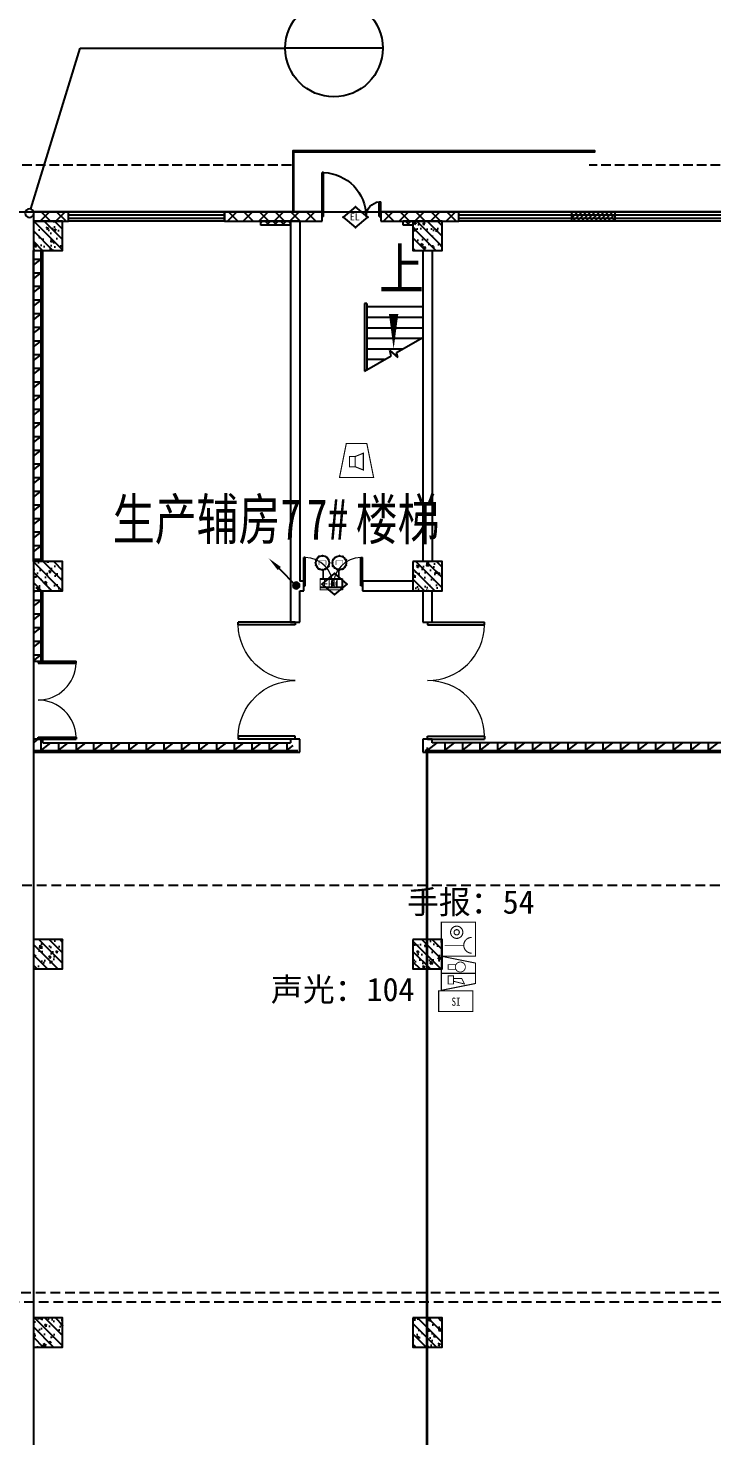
# Model space of a CAD drawing. Header units: millimetres. Extents: x -633009578 to 5705885, y -633235091 to 2571734.
# Drawn here: x 3601586 to 3619104, y 2164685 to 2200786 of the extents above; entities that cross this region are included whole.
import ezdxf
from ezdxf.enums import TextEntityAlignment as Align

# ---------------------------------------------------------------- set-up
doc = ezdxf.new("R2010")
doc.units = ezdxf.units.MM
doc.header["$LTSCALE"] = 1000
doc.header["$MEASUREMENT"] = 0
doc.linetypes.add('DASH', pattern=[0.35, 0.25, -0.1])
doc.linetypes.add('HIDDEN', pattern=[0.375, 0.25, -0.125])
doc.layers.get('0').update_dxf_attribs({"color": 9})
for name, color, linetype in [('000000000000电气', 7, 'Continuous'), ('3T_WOOD', 21, 'Continuous'), ('A-ABOV(投影线)', 154, 'HIDDEN'), ('A-COLUM(柱)', 255, 'Continuous'), ('A-DI-I(索引)', 21, 'Continuous'), ('A-DOOR(门）', 4, 'Continuous'), ('A-F-AREA(计算)', 5, 'Continuous'), ('A-FLOR(看线)', 8, 'Continuous'), ('A-HATH(填充)', 8, 'Continuous'), ('A-LM-RAIL(栏杆)', 167, 'Continuous'), ('A-ST-O(室外)', 54, 'Continuous'), ('A-STAR(楼梯)', 51, 'Continuous'), ('A-TEXT(房间)', 243, 'Continuous'), ('A-WALL(墙)', 255, 'Continuous'), ('A-WINDOW（窗）', 4, 'Continuous'), ('DIM_SYMB', 3, 'Continuous'), ('PUB_TEXT', 7, 'Continuous'), ('TEL_TEXT', 7, 'Continuous'), ('WALL', 9, 'Continuous'), ('电-弱电平面-箭头', 3, 'Continuous'), ('设备-安防', 3, 'Continuous'), ('设备-消防', 3, 'Continuous')]:
    doc.layers.add(name, color=color, linetype=linetype)
doc.styles.add('_TCH', font='simhei.ttf', dxfattribs={"width": 0.75, "bigfont": 'hztxt.shx'})
doc.styles.add('_TCH_DIM', font='simhei.ttf', dxfattribs={"width": 0.8, "bigfont": 'hztxt.shx'})
doc.styles.add('_TEL_DIM', font='simhei.ttf', dxfattribs={"height": 3.5, "bigfont": 'HZTXT'})
doc.styles.add('IDQSTYLE', font='simhei.ttf', dxfattribs={"width": 0.707, "bigfont": 'hztxt.shx'})
doc.styles.get("Standard").update_dxf_attribs({"font": 'simhei.ttf', "bigfont": 'hztxt.shx'})
doc.styles.add('宋', font='simhei.ttf', dxfattribs={"width": 0.8})
doc.styles.add('宋体', font='simhei.ttf')
pattern_1 = [(0, (1102221.475196055, 677964.29318137), (0, 350), []), (37.875, (1102621.475196055, 677964.29318137), (-169.61527734408, 218.0766567528281), []), (90, (1102621.475196055, 677964.29318137), (-450, 2.755455298081545e-14), [])]
pattern_2 = [(45, (1102321.475196055, 677964.29318137), (-100.0001016555733, 100.0001016555733), []), (135, (1102321.475196055, 677964.29318137), (-100.0001016555733, -100.0001016555733), [])]
pattern_3 = [(45, (1102421.475196055, 677964.29318137), (-200.0002033111466, 200.0002033111467), []), (135, (1102421.475196055, 677964.29318137), (-200.0002033111467, -200.0002033111466), [])]

# ---------------------------------------------------------------- blocks, each defined once
blk = doc.blocks.new('HC001213')
at = {"color": 0, "linetype": 'Continuous', "const_width": 0.2}
blk.add_lwpolyline([(-1.875, 3.125), (1.875, 3.125), (3.125, -3.125), (-3.125, -3.125)], close=True, dxfattribs=at)
for points in [[(-1.293653517016746, 0.7382802506738564), (-0.243653517016746, 0.7382802506738564), (-0.243653517016746, -1.136719749326144), (-1.293653517016746, -1.136719749326144), (-1.293653517016746, 0.7382802506738564)], [(-0.243653517016746, 0.7382802506738564), (1.231346482983254, 1.338280250673856), (1.231346482983254, -1.736719749326144), (-0.243653517016746, -1.136719749326144)]]:
    blk.add_lwpolyline(points, dxfattribs=at)
at = {"color": 0, "style": 'IDQSTYLE', "width": 0.7}
blk.add_attdef('PSFHATT', (5.125, -3.125), '', height=2.5, dxfattribs=at)
blk = doc.blocks.new('HC001212')
at = {"color": 0, "linetype": 'Continuous', "const_width": 0.2}
blk.add_lwpolyline([(-1.875, 3.125), (1.875, 3.125), (3.125, -3.125), (-3.125, -3.125)], close=True, dxfattribs=at)
at = {"color": 0, "linetype": 'Continuous'}
for points, const_width in [([(0, 3.125), (0, -3.125)], 0.2), ([(-1.459485991813081, -0.8805239327332393), (-1.95948599181308, 1.119476067266761), (-0.9594859918130805, 0.619476067266761), (-0.9594859918130805, -0.8805239327332393)], 0.16), ([(-1.959485991813081, -1.880523932733239), (-1.95948599181308, -0.8805239327332393), (-0.4594859918130805, -0.8805239327332393), (-0.4594859918130805, -1.880523932733239), (-1.959485991813081, -1.880523932733239)], 0.16), ([(0.7290485194275803, -0.380523932733239), (0.7290485194281489, -1.880523932733239), (1.569048519428149, -1.880523932733239), (1.569048519430491, -0.380523932733239)], 0.16)]:
    blk.add_lwpolyline(points, dxfattribs=dict(at, const_width=const_width))
at = {"color": 0, "linetype": 'Continuous', "const_width": 0.16}
blk.add_lwpolyline([(1.799048519428144, -0.2905239327332435, 0.1989123673796631), (2.068287334970649, 0.3594760672667566, 0.1989123673796631), (1.799048519428145, 1.009476067266757, 0.1989123673796404), (1.149048519428189, 1.278714882809276, 0.1989123673796654), (0.4990485194281443, 1.009476067266757, 0.198912367379653), (0.2298097038856248, 0.3594760672667572, 0.1989123673796529), (0.4990485194281444, -0.2905239327332433, 0.1989123673796571), (1.14904851942816, -0.5597627482757622, 0.1989123673796488)], format="xyb", close=True, dxfattribs=at)
at = {"color": 0, "style": 'IDQSTYLE', "width": 0.7}
blk.add_attdef('PSFHATT', (5.125, -3.125), '', height=2.5, dxfattribs=at)
blk = doc.blocks.new('HC001208')
at = {"color": 0, "linetype": 'Continuous', "const_width": 0.2}
blk.add_lwpolyline([(-3.125, 3.125), (3.125, 3.125), (3.125, -3.125), (-3.125, -3.125)], close=True, dxfattribs=at)
blk.add_lwpolyline([(-2.560875308812533, 2.421549273106315, 0.198912367379651), (-2.13910907372117, 1.40331550819771, 0.1989123673796632), (-1.120875308812534, 0.9815492731063138, 0.1989123673796561), (-0.1026415439039181, 1.403315508197666, 0.1989123673796525), (0.3191246911874668, 2.421549273106313)], format="xyb", dxfattribs=at)
at = {"color": 0, "linetype": 'Continuous', "const_width": 0.128}
blk.add_lwpolyline([(-1.120875308812544, 0.9815492731063138), (-1.120875308812535, -2.518826738720627)], dxfattribs=at)
at = {"color": 0, "linetype": 'Continuous', "const_width": 0.2}
for points in [[(2.383210274305692, -0.3093507400644881, 0.9999999999999997), (0.1432102743056918, -0.3093507400644877, 0.9999999999999999)], [(0.7832102743056915, -0.3093507400644884, 0.9999999999999994), (1.743210274305692, -0.3093507400644881, 0.9999999999999994)]]:
    blk.add_lwpolyline(points, format="xyb", close=True, dxfattribs=at)
at = {"color": 0, "style": 'IDQSTYLE', "width": 0.7}
blk.add_attdef('PSFHATT', (5.125, -3.125), '', height=2.5, dxfattribs=at)
blk = doc.blocks.new('A$C18BE6784')
at = {"color": 3}
for p, q in [((9.966180517105386, 207.7662279362848), (523.9618938427884, 207.7662279362848)), ((9.966180517105386, 10.07556907826802), (523.9618938427884, 10.07556907826802)), ((523.9618938427884, 10.07556907826802), (523.9618938427884, 267.0734257409931))]:
    blk.add_line(p, q, dxfattribs=at)
at = {"color": 3, "const_width": 19.76906588580314}
blk.add_lwpolyline([(9.966180517105386, 267.0734257409931), (9.966180517105386, 10.07556907826802), (523.9618938427884, 10.07556907826802), (523.9618938427884, 267.0734257409931), (9.966180517105386, 267.0734257409931), (9.966180517105386, 10.07556907826802)], dxfattribs=at)
at = {"layer": 'TEL_TEXT', "style": '宋'}
blk.add_text('FHM', height=174.3631611127561, dxfattribs=at).set_placement((76.73028432228602, 37.78400701103965))
blk = doc.blocks.new('$equip_U$00000071(蒋轩)')
at = {"const_width": 0.040000000000008}
blk.add_lwpolyline([(-0.5, 0, -1), (0.5, 0, -1), (-0.5, 0, -1.4631756610552)], format="xyb", dxfattribs=at)
at = {"linetype": 'Continuous', "const_width": 0.041666666666675}
for points in [[(-0.25, -0.1666666666715173), (-0.25, 0.1666666666715173)], [(0.25, -0.1666666666715173), (0.25, 0.1666666666715173)], [(-0.25, -0.1666666666715173), (0.25, -0.1666666666715173)]]:
    blk.add_lwpolyline(points, dxfattribs=at)
blk.add_circle((0, 0), 0.5000000000001146)
blk.add_point((0, -0.5))
at = {"color": 7, "style": '_TEL_DIM', "flags": 1}
for tag in ['REMARK', 'A']:
    blk.add_attdef(tag, text='', height=1.666666666667e-05, dxfattribs=at).set_placement((0, 0), align=Align.MIDDLE_CENTER)
blk = doc.blocks.new('$equip_U$00000073(LR-JS03)')
at = {"xscale": 1.008, "yscale": 1.008, "zscale": 1.008}
blk.add_blockref('$equip_U$00000071(蒋轩)', (0, 0), dxfattribs=at)
at = {"color": 7, "style": '_TEL_DIM', "flags": 1}
for tag in ['REMARK', 'A']:
    blk.add_attdef(tag, text='', height=2e-05, dxfattribs=at).set_placement((0, 0), align=Align.MIDDLE_CENTER)
blk = doc.blocks.new('$equip_U$00000082(LR-JS03)')
blk.add_blockref('$equip_U$00000073(LR-JS03)', (0, 0))
at = {"color": 7, "style": '_TEL_DIM', "flags": 1}
for tag in ['REMARK', 'A']:
    blk.add_attdef(tag, text='', height=2e-05, dxfattribs=at).set_placement((0, 0), align=Align.MIDDLE_CENTER)
blk = doc.blocks.new('$equip_U$00000090(LR-JS03)')
for p in [(-0.5040000000153668, 0), (0, 0.5040000000008149), (0.5039999999571592, 0), (0, -0.5040000000008149)]:
    blk.add_point(p)
blk.add_blockref('$equip_U$00000082(LR-JS03)', (0, 0))
at = {"color": 7, "style": '_TEL_DIM', "flags": 1}
for tag in ['REMARK', 'A']:
    blk.add_attdef(tag, text='', height=2e-05, dxfattribs=at).set_placement((0, 0), align=Align.MIDDLE_CENTER)
blk = doc.blocks.new('$equip_U$00000099(LR-JS03)')
at = {"linetype": 'Continuous', "ltscale": 0.7, "xscale": 0.6, "yscale": 0.6, "zscale": 0.6}
blk.add_blockref('$equip_U$00000090(LR-JS03)', (0, 0), dxfattribs=at)
at = {"color": 7, "linetype": 'Continuous', "style": '_TEL_DIM', "flags": 1}
for tag in ['REMARK', 'A']:
    blk.add_attdef(tag, text='', height=2e-05, dxfattribs=at).set_placement((0, 0), align=Align.MIDDLE_CENTER)
blk = doc.blocks.new('$equip_U$00000101(LR-JS03)')
at = {"linetype": 'Continuous', "ltscale": 0.7}
for p in [(-0.3023999999277294, 0), (-0.2900179410353303, 0.1034561744891107), (-0.2358388293068856, 0.1892770628328435), (-0.1658388294745237, 0.2592770627816208), (-0.1194070677738637, 0.277826766425278), (0, 0.302399999985937), (0.1048157138284296, 0.2836537081166171), (0.2132320802193135, 0.2144244387745857), (0.2832320802845061, 0.1444244387676008), (0.30240000016056, 0), (-0.2917371464427561, -0.1356171146035194), (-0.2217371466103941, -0.2056171146105044), (-0.1517371465452015, -0.2756171146174893), (0, -0.3024000000441447), (0.1854639847297221, -0.2388490536250174), (0.2639371012337506, -0.1475905369734392)]:
    blk.add_point(p, dxfattribs=at)
blk.add_blockref('$equip_U$00000099(LR-JS03)', (0, 0), dxfattribs=at)
at = {"color": 7, "linetype": 'Continuous', "style": '_TEL_DIM', "flags": 1}
for tag in ['REMARK', 'A']:
    blk.add_attdef(tag, text='', height=2e-05, dxfattribs=at).set_placement((0, 0), align=Align.MIDDLE_CENTER)
blk = doc.blocks.new('$equip_U$00000102(LR-JS03)')
for p in [(-0.3931199999933597, 0), (0, 0.3931199999997261), (0.3931200000224635, 0), (0, -0.3931200000006356)]:
    blk.add_point(p)
at = {"xscale": 1.3, "yscale": 1.3, "zscale": 1.3}
blk.add_blockref('$equip_U$00000101(LR-JS03)', (0, 0), dxfattribs=at)
at = {"color": 7, "style": '_TEL_DIM', "flags": 1}
for tag in ['REMARK', 'A']:
    blk.add_attdef(tag, text='', height=2e-05, dxfattribs=at).set_placement((0, 0), align=Align.MIDDLE_CENTER)
blk = doc.blocks.new('FHHHM')
at = {"layer": '设备-消防', "const_width": 35.58431859444}
for points in [[(-400.2762537132949, -420.9812156084226), (-400.2762537132949, -229.5319353532395)], [(-75.17435393342748, -420.9812156084226), (-75.17435393342748, -229.5319353532395)]]:
    blk.add_lwpolyline(points, dxfattribs=at)
at = {"layer": '设备-消防'}
for name, p, xscale, yscale, zscale in [('A$C18BE6784', (-471.5657044585096, -240.3660831669113), 0.9, 0.9, 0.9), ('$equip_U$00000102(LR-JS03)', (-414.3943202504888, -564.8034442435601), 367.6065970498603, 367.6065970498603, 367.6065970498603)]:
    blk.add_blockref(name, p, dxfattribs=dict(at, xscale=xscale, yscale=yscale, zscale=zscale))
at = {"layer": '设备-消防', "xscale": -367.6065970498603, "yscale": 367.606597049965, "zscale": 367.6065970500075, "rotation": 359.9999999999998}
blk.add_blockref('$equip_U$00000102(LR-JS03)', (-61.05628739541862, -564.8034442435601), dxfattribs=at)
blk = doc.blocks.new('*X130')
at = {"color": 0, "linetype": 'Continuous'}
for p, q in [((192.587376364835, 446.7215535232801), (193.8713933576327, 448.0055705160779)), ((192.6509968705344, 446.3609099602676), (194.2320369206452, 447.9419500103785)), ((192.6864539319484, 447.2448951591055), (193.3480517218074, 447.9064929489645)), ((192.7889704286661, 446.0746194496875), (194.5183274312254, 447.8039764522467)), ((192.9823694457329, 445.8437543980423), (194.7491924828706, 447.61057743518)), ((193.2275231399996, 445.664644023597), (194.9283028573159, 447.3654237409133)), ((193.5311577474, 445.5440145622856), (195.0489323186273, 447.0617891335129)), ((193.9202347052458, 445.5088274514194), (195.0841194294935, 446.6727121756671)), ((194.6075199946775, 445.7718486721392), (194.8210982087737, 445.9854268862354))]:
    blk.add_line(p, q, dxfattribs=at)
blk = doc.blocks.new('HC001441')
at = {"color": 0, "linetype": 'Continuous'}
blk.add_line((0, -0.05776119327242668), (3.105492900474815, 3.117216328523909), dxfattribs=at)
blk.add_lwpolyline([(3.105492900474815, 3.117216328523909, 0.8, 0, 0), (5.057392361378561, 5.003787405167827, 0, 0, 0)], format="xyseb", dxfattribs=at)
blk.add_circle((0, 0), 0.625, dxfattribs=at)
at = {"color": 0, "linetype": 'Continuous', "xscale": 0.5, "yscale": 0.5, "zscale": 0.5}
blk.add_blockref('*X130', (-96.91845018383279, -223.3780232566237), dxfattribs=at)
at = {"color": 0, "style": 'IDQSTYLE', "width": 0.7}
blk.add_attdef('PSFHATT', (7.057392361378561, -0.62500001), '', height=2.5, dxfattribs=at)
blk = doc.blocks.new('$equip$00002474')
for p, q in [((-0.519992380955955, 1.000000338535756e-05), (7.619048119522631e-06, 0.4400100000020757)), ((7.619048119522631e-06, -0.4399899999989429), (-0.519992380955955, 1.000000338535756e-05)), ((7.619048119522631e-06, 0.4400100000020757), (0.5200076190521941, 1.000000338535756e-05)), ((0.5200076190521941, 1.000000338535756e-05), (7.619048119522631e-06, -0.4399899999989429))]:
    blk.add_line(p, q)
at = {"const_width": 0.04}
blk.add_lwpolyline([(7.619048119522631e-06, 0.4400100000020757), (-0.519992380955955, 1.000000338535756e-05), (7.619048119522631e-06, -0.4399899999989429), (0.5200076190521941, 1.000000338535756e-05), (7.619048119522631e-06, 0.4400100000020757), (-0.519992380955955, 1.000000338535756e-05)], dxfattribs=at)
for p in [(-0.519992380955955, 1.000000338535756e-05), (7.619048119522631e-06, 0.4400100000020757), (0.5200076190521941, 1.000000338535756e-05), (7.619048119522631e-06, -0.4399899999989429)]:
    blk.add_point(p)
at = {"color": 7, "style": '_TEL_DIM'}
blk.add_attdef('$TEXT$', text='', height=0.3, dxfattribs=at).set_placement((0.02805548798642121, 0.01213281898526475), align=Align.MIDDLE_CENTER)
at = {"color": 7, "style": '_TEL_DIM', "flags": 1}
blk.add_attdef('A', text='', height=2e-05, dxfattribs=at).set_placement((0, 0), align=Align.MIDDLE_CENTER)
blk = doc.blocks.new('HC001180')
at = {"color": 0, "linetype": 'Continuous', "const_width": 0.2}
blk.add_lwpolyline([(-3.125, 1.875000000000028), (3.125, 1.875000000000028), (3.125, -1.874999999999972), (-3.125, -1.874999999999972)], close=True, dxfattribs=at)
at = {"color": 0, "style": 'IDQSTYLE', "width": 0.7}
for tag, p in [('SI', (-0.7698887372055268, -0.8480397754184743)), ('PSFHATT', (5.125, -1.874999999999972))]:
    blk.add_attdef(tag, p, '', height=1.5, dxfattribs=at)
blk = doc.blocks.new('$DorLib2D$00000002')
for p, q in [((-0.5, -5.684341886080802e-17), (-0.5000000000000007, 0.4875)), ((-0.4750000000000007, 0.4875), (-0.5000000000000007, 0.4875)), ((-0.475, -2.842170943040401e-17), (-0.4750000000000007, 0.4875)), ((0.475, -2.842170943040401e-17), (0.4750000000000007, 0.4875)), ((0.4750000000000007, 0.4875), (0.5000000000000007, 0.4875)), ((0.5, -5.684341886080802e-17), (0.5000000000000007, 0.4875)), ((-0.5, -5.684341886080802e-17), (-0.475, -2.842170943040401e-17)), ((0.5, -5.684341886080802e-17), (0.475, -2.842170943040401e-17))]:
    blk.add_line(p, q)
at = {"lineweight": 13}
for centre, start, end in [((-0.4875, -4.263256414560601e-17), 0, 88.53071641864632), ((0.4875, -4.263256414560601e-17), 91.4692835813537, 180)]:
    blk.add_arc(centre, 0.4875, start, end, dxfattribs=at)
blk = doc.blocks.new('$TCHSYS$WIN2D')
for p, q in [((-0.5, 0.5), (0.5, 0.5)), ((-0.5, 0.5), (-0.4999999999999999, -0.5)), ((0.5, 0.5), (0.4999999999999998, -0.5)), ((0.5, 0.1666666666666666), (-0.5, 0.1666666666666666)), ((0.5, -0.1666666666666667), (-0.5, -0.1666666666666667)), ((-0.4999999999999999, -0.5), (0.5, -0.5))]:
    blk.add_line(p, q)
blk = doc.blocks.new('$DorLib2D$00000225')
at = {"color": 0}
for p, q in [((0.4750000000000032, -0.001447885298549778), (0.4750000000000032, 0.7521225008925327)), ((0.4750000000000032, 0.7521225008925327), (0.5000000000000036, 0.7521225008925363)), ((0.5000000000000036, -0.001447885298549778), (0.5000000000000036, 0.7521225008925363)), ((-0.4999999999999982, -3.552713678800501e-15), (-0.5, 0.252035990386009)), ((-0.4750000000000014, 0.252035990386009), (-0.5, 0.252035990386009)), ((-0.4749999999999996, -3.552713678800501e-15), (-0.4750000000000014, 0.252035990386009)), ((-0.4749999999999996, -3.552713678800501e-15), (-0.4999999999999947, -3.552713678800501e-15)), ((0.4750000000000032, -0.001447885298549778), (0.4999999999999929, -0.001447885298549778))]:
    blk.add_line(p, q, dxfattribs=at)
for centre, radius, start, end in [((0.5046168020419071, -0.001920809357812914), 0.7546247204382253, 92.24926861260724, 179.7237749158362), ((-0.5007908120542499, 0.002572563917482285), 0.2507930763238999, 359.7898704778746, 84.09743784757413)]:
    blk.add_arc(centre, radius, start, end, dxfattribs=at)
blk = doc.blocks.new('_FZH')
h = blk.add_hatch()
h.set_pattern_fill('钢筋混凝土', color=256, scale=0.1, style=0)
h.set_pattern_definition([(45, (0, 0), (-0.1767766952966369, 0.1767766952966369), []), (50, (0, 0), (0.7172601826007535, -0.06275213498259512), [0.07500000000000001, -0.8250000000000001]), (355, (0, 0), (-0.138751333613, 0.7521921337000119), [0.06, -0.66]), (100.4514, (0.05977168000000001, -0.00522934), (0.5785093817140216, 0.6894395420609536), [0.06374019, -0.701142112]), (46.1842, (0, 0.2), (1.067241048625645, -0.1655190143290181), [0.1125, -1.2375]), (96.6356, (0.088936745, 0.186206693), (0.9346627055487033, 0.9741178709004418), [0.095610288, -1.051713]), (351.1842, (0, 0.2), (0.9346619451336272, 0.9741186009253247), [0.09000000000000001, -0.9900000000000001]), (21, (0.1, 0.15), (0.5969070521184617, -0.4026188906653388), [0.07500000000000001, -0.8250000000000001]), (326, (0.1, 0.15), (0.2433153319215824, 0.7251500450468529), [0.06, -0.66]), (71.4514, (0.149742233, 0.116448394), (0.84022262858149, 0.3225304967099524), [0.06374019, -0.701142112]), (37.50000000000001, (0, 0), (0.01215985531729062, 0.3328938538313115), [0, -0.652, 0, -0.67, 0, -0.6625000000000001]), (7.499999999999999, (0, 0), (0.2630695374421486, 0.3944117118823603), [0, -0.382, 0, -0.637, 0, -0.2525]), (-32.5, (-0.223, 0), (0.533822436172409, -0.02255487173437976), [0, -0.25, 0, -0.78, 0, -1.035]), (-42.5, (-0.323, 0), (0.5831861693423862, 0.1001049823323177), [0, -0.325, 0, -0.518, 0, -0.735])])
h.paths.add_polyline_path([(-0.5, -0.5), (0.5, -0.5), (0.5, 0.5), (-0.5, 0.5)])
blk.add_lwpolyline([(-0.5, -0.5), (0.5, -0.5), (0.5, 0.5), (-0.5, 0.5)], close=True)

msp = doc.modelspace()

# ---------------------------------------------------------------- hatches: boundary and pattern name
at = {"layer": '3T_WOOD'}
h = msp.add_hatch(dxfattribs=at)
h.set_pattern_fill('ANSI31', color=256, scale=50)
h.set_pattern_definition([(45, (2412779.395743424, 677977.51603476), (-56.1266007566822, 56.12660075668221), [])])
h.paths.add_polyline_path([(3615519.941630373, 2196074.629172624), (3616619.941630373, 2196074.629172624), (3616619.941630373, 2195834.629172624), (3615519.941630373, 2195834.629172624)])
at = {"layer": 'A-HATH(填充)'}
h = msp.add_hatch(dxfattribs=at)
h.set_pattern_fill('多孔材料', color=256, scale=100, style=0)
h.set_pattern_definition(pattern_3)
h.paths.add_polyline_path([(3601719.994031765, 2195834.629172626), (3602619.994031504, 2195834.62917263), (3602619.994031504, 2196074.629172631), (3601719.994031765, 2196074.629172626)])
h = msp.add_hatch(dxfattribs=at)
h.set_pattern_fill('多孔材料', color=256, scale=100, style=0)
h.set_pattern_definition(pattern_3)
h.paths.add_polyline_path([(3606619.994031504, 2195834.62917263), (3609119.994032013, 2195834.62917263), (3609119.994032013, 2196074.629172631), (3606619.994031504, 2196074.629172631)])
h = msp.add_hatch(dxfattribs=at)
h.set_pattern_fill('多孔材料', color=256, scale=100, style=0)
h.set_pattern_definition(pattern_3)
h.paths.add_polyline_path([(3610619.994032013, 2195834.62917263), (3612619.994031505, 2195834.62917263), (3612619.994031504, 2196074.629172631), (3610619.994032013, 2196074.629172631)])
h = msp.add_hatch(dxfattribs=at)
h.set_pattern_fill('多孔材料', color=256, scale=50, style=0)
h.set_pattern_definition(pattern_2)
h.paths.add_polyline_path([(3608309.994031763, 2195834.629173377), (3607549.994031682, 2195834.629173377), (3607549.994031682, 2195734.629173377), (3608309.994031763, 2195734.629173377)])
h = msp.add_hatch(dxfattribs=at)
h.set_pattern_fill('多孔材料', color=256, scale=50, style=0)
h.set_pattern_definition(pattern_2)
h.paths.add_polyline_path([(3611444.994031782, 2195834.629172626), (3611194.994031755, 2195834.629172626), (3611194.994031755, 2195734.629172626), (3611444.994031782, 2195734.629172626)])
h = msp.add_hatch(dxfattribs=at)
h.set_pattern_fill('空心砖', color=256, scale=100, style=0)
h.set_pattern_definition(pattern_1)
h.paths.add_polyline_path([(3601719.994031782, 2187109.629172626), (3601959.994031695, 2187109.629172626), (3601959.994031695, 2195084.629172346), (3601719.994031695, 2195084.629172346)])
h = msp.add_hatch(dxfattribs=at)
h.set_pattern_fill('空心砖', color=256, scale=100, style=0)
h.set_pattern_definition(pattern_1)
h.paths.add_polyline_path([(3601959.994031691, 2186359.629172626), (3601719.994031696, 2186359.629172626), (3601719.994031699, 2184554.629172276), (3601959.994031672, 2184554.629172276)])
h = msp.add_hatch(dxfattribs=at)
h.set_pattern_fill('空心砖', color=256, scale=100, style=0)
h.set_pattern_definition(pattern_1)
h.paths.add_polyline_path([(3601959.994031616, 2182454.629172594), (3601959.994031635, 2182554.629172276), (3601719.994031713, 2182554.629172276), (3601719.994031726, 2182214.6291726)])
h = msp.add_hatch(dxfattribs=at)
h.set_pattern_fill('空心砖', color=256, scale=100, style=0)
h.set_pattern_definition(pattern_1)
h.paths.add_polyline_path([(3601959.994031616, 2182454.629172594), (3601719.994031726, 2182214.6291726), (3608549.994031834, 2182214.6291726), (3608309.994031837, 2182454.629172594)])
h = msp.add_hatch(dxfattribs=at)
h.set_pattern_fill('空心砖', color=256, scale=100, style=0)
h.set_pattern_definition(pattern_1)
h.paths.add_polyline_path([(3611699.994031816, 2182214.62917263), (3625369.994031504, 2182214.629172634), (3625369.994031504, 2182454.62917263), (3611939.994031704, 2182454.62917263)])

# ---------------------------------------------------------------- linework, layer by layer
at = {"layer": '000000000000电气', "color": 2, "lineweight": 35}
for p, q in [((3611800.031568192, 2182298.825789176), (3611800.031568192, 2170750.090847585)), ((3611800.031568192, 2170750.090847585), (3611800.031568192, 2131453.555115059))]:
    msp.add_line(p, q, dxfattribs=at)
at = {"layer": '3T_WOOD'}
msp.add_lwpolyline([(3615519.941630373, 2196074.629172624), (3616619.941630373, 2196074.629172624), (3616619.941630373, 2195834.629172624), (3615519.941630373, 2195834.629172624)], close=True, dxfattribs=at)
at = {"layer": 'A-ABOV(投影线)'}
for points in [[(3596556.667770477, 2178803.556878567), (3632030.348125871, 2178803.556878567), (3632030.348125871, 2168352.961062868), (3596556.667770477, 2168352.961062868)], [(3596606.181869012, 2168124.557215751), (3632079.862224406, 2168124.557215751), (3632079.862224406, 2157673.961400053), (3596606.181869012, 2157673.961400053)]]:
    msp.add_lwpolyline(points, close=True, dxfattribs=at)
at = {"layer": 'A-DI-I(索引)'}
for p, q in [((3601652.713914114, 2196148.070244405), (3602919.27613839, 2200274.131571024)), ((3602919.27613839, 2200274.131571024), (3608172.312317013, 2200274.131571024)), ((3610672.312317013, 2200274.131571024), (3608172.312317013, 2200274.131571024))]:
    msp.add_line(p, q, dxfattribs=at)
msp.add_lwpolyline([(3601731.494031782, 2196041.47915988, 1), (3601508.494031782, 2196041.47915988, 1)], format="xyb", close=True, dxfattribs=at)
for centre, radius in [((3609422.312317013, 2200274.131571024), 1250), ((3601652.713914114, 2196148.070244405), 0)]:
    msp.add_circle(centre, radius, dxfattribs=at)
at = {"layer": 'A-DOOR(门）'}
msp.add_line((3609119.994031782, 2196074.629172626), (3610619.994031782, 2196074.629172626), dxfattribs=at)
at = {"layer": 'A-F-AREA(计算)'}
msp.add_lwpolyline([(3534479.994031782, 2196074.629172625), (3668759.994031782, 2196074.629172625), (3668759.994031782, 2059994.629172625), (3534479.994031782, 2059994.629172625)], close=True, dxfattribs=at)
at = {"layer": 'A-FLOR(看线)'}
msp.add_lwpolyline([(3601719.994031766, 2195084.629172626), (3601719.994031766, 2128134.629172626)], dxfattribs=at)
at = {"layer": 'A-LM-RAIL(栏杆)'}
msp.add_lwpolyline([(3608394.994167125, 2196074.629161081), (3608394.993694454, 2197609.629139677), (3616105.053748022, 2197609.629139631), (3616105.053748022, 2197639.629139631), (3608364.993684572, 2197639.629139678), (3608364.994167125, 2196074.6291512)], dxfattribs=at)
at = {"layer": 'A-ST-O(室外)', "linetype": 'DASH'}
for points in [[(3608329.993796564, 2197274.629146055), (3534719.994031765, 2197274.629172629)], [(3643819.993537734, 2197274.629133269), (3615965.112969985, 2197274.629143296)]]:
    msp.add_lwpolyline(points, dxfattribs=at)
at = {"layer": 'A-STAR(楼梯)'}
for p, q in [((3610199.994031836, 2193727.862870898), (3610199.994031809, 2191986.61646899)), ((3610259.994031836, 2193727.862870898), (3610199.994031836, 2193727.862870898)), ((3610199.994031836, 2193634.629170897), (3610199.994031776, 2191986.616468664)), ((3610259.994031836, 2193727.862870898), (3610259.994031854, 2192021.257485167)), ((3611699.994031836, 2193634.629170897), (3610259.994031829, 2193634.629170953)), ((3611699.994031836, 2193634.629170897), (3611699.994031896, 2192852.641873292)), ((3611699.994031836, 2193364.629170897), (3610259.994031832, 2193364.629170953)), ((3611699.994031836, 2193094.629170897), (3610259.994031834, 2193094.629170953)), ((3611651.474608366, 2192824.629171057), (3610259.994031837, 2192824.629170953)), ((3611027.795558945, 2192464.547903524), (3611699.994031836, 2192852.64187279)), ((3611183.820889773, 2192554.629170744), (3610259.99403184, 2192554.629170953)), ((3610889.475187212, 2192384.688599669), (3610854.534616376, 2192515.088586358)), ((3610854.534616376, 2192515.088586358), (3611060.579557815, 2192342.19635199)), ((3611060.579557815, 2192342.19635199), (3611027.795558945, 2192464.547903524)), ((3610199.994031836, 2191986.616469005), (3610889.475187212, 2192384.688599669)), ((3610716.167173491, 2192284.629170987), (3610259.994031842, 2192284.629170953))]:
    msp.add_line(p, q, dxfattribs=at)
at = {"layer": 'A-WALL(墙)'}
for p, q in [((3608309.994031763, 2195834.629173377), (3607549.994031682, 2195834.629173377)), ((3607549.994031682, 2195734.629173377), (3607549.994031682, 2195834.629173377)), ((3608309.994031763, 2195734.629173377), (3607549.994031682, 2195734.629173377)), ((3608309.994031763, 2195734.629173377), (3608309.994031763, 2195834.629173377)), ((3608309.994031838, 2195834.629172626), (3608309.994031838, 2186479.629172682)), ((3608549.994031838, 2195834.629172626), (3608309.994031838, 2195834.629172626)), ((3608549.994031838, 2195834.629172626), (3608549.994031865, 2186599.629172801)), ((3611444.994031782, 2195834.629172626), (3611194.994031755, 2195834.629172626)), ((3611194.994031755, 2195734.629172626), (3611194.994031755, 2195834.629172626)), ((3611444.994031782, 2195734.629172626), (3611194.994031755, 2195734.629172626)), ((3601719.994031712, 2187109.629172255), (3601719.994031695, 2195084.629172346)), ((3601959.994031712, 2187109.629172255), (3601959.994031695, 2195084.629172346)), ((3611699.994031777, 2195084.629172906), (3611699.994031736, 2187109.629172906)), ((3611939.994031777, 2195084.629172906), (3611939.994031786, 2187109.629172906)), ((3601719.994031728, 2186359.629172906), (3601719.994031699, 2184554.629172276)), ((3601959.994031672, 2184554.629172276), (3601959.994031817, 2186359.629172906)), ((3608309.994031838, 2186479.629172682), (3608309.994031793, 2185554.629172276)), ((3608649.994031764, 2186599.629172906), (3608549.994031865, 2186599.629172801)), ((3608549.994031765, 2185554.629172276), (3608549.994031834, 2186359.629172797)), ((3608549.994031834, 2186359.629172797), (3608649.994031763, 2186359.629172848)), ((3608649.994031763, 2186359.629172848), (3608649.994031764, 2186599.629172906)), ((3611444.994031342, 2186599.629172894), (3610149.994031764, 2186599.629172845)), ((3610149.994031764, 2186599.629172845), (3610149.994031763, 2186359.629172841)), ((3610149.994031763, 2186359.629172841), (3611444.994031342, 2186359.62917295)), ((3611699.994031816, 2186359.629172784), (3611699.994031818, 2185554.629172276)), ((3611939.994031812, 2185554.629172276), (3611939.994031756, 2186359.629172255)), ((3608309.994031793, 2185554.629172276), (3608549.994031765, 2185554.629172276)), ((3611699.994031818, 2185554.629172276), (3611939.994031812, 2185554.629172276)), ((3601719.994031699, 2184554.629172276), (3601959.994031672, 2184554.629172276)), ((3601959.994031635, 2182554.629172276), (3601719.994031713, 2182554.629172276)), ((3601719.994031713, 2182554.629172276), (3601719.994031726, 2182214.6291726)), ((3601959.994031616, 2182454.629172594), (3601959.994031635, 2182554.629172276)), ((3601959.994031616, 2182454.629172594), (3608309.994031837, 2182454.629172594)), ((3608549.994031765, 2182554.629172276), (3608309.994031792, 2182554.629172276)), ((3608309.994031792, 2182554.629172276), (3608309.994031837, 2182454.629172594)), ((3608549.994031834, 2182214.6291726), (3608549.994031765, 2182554.629172276)), ((3611939.994031759, 2182554.629172784), (3611699.994031818, 2182554.629172784)), ((3611699.994031818, 2182554.629172784), (3611699.994031816, 2182214.62917263)), ((3611939.994031704, 2182454.62917263), (3611939.994031759, 2182554.629172784)), ((3625369.994031504, 2182454.62917263), (3611939.994031704, 2182454.62917263)), ((3601719.994031726, 2182214.6291726), (3608549.994031834, 2182214.6291726)), ((3611699.994031816, 2182214.62917263), (3625369.994031504, 2182214.629172634))]:
    msp.add_line(p, q, dxfattribs=at)
at = {"layer": 'DIM_SYMB'}
msp.add_lwpolyline([(3610949.994031836, 2193769.629170897, 0, 0, 0), (3610949.994031836, 2192554.629170897, 0, 240.0000000000001, 0), (3610949.994031836, 2193454.629170897, 0, 0, 0)], format="xyseb", dxfattribs=at)
at = {"layer": 'WALL'}
for p, q in [((3602619.994031504, 2196074.629172631), (3601719.994031765, 2196074.629172626)), ((3601719.994031765, 2196074.629172626), (3601719.994031765, 2195834.629172626)), ((3602619.994031504, 2195834.62917263), (3602619.994031504, 2196074.629172631)), ((3609119.994032013, 2196074.629172631), (3606619.994031504, 2196074.629172631)), ((3606619.994031504, 2196074.629172631), (3606619.994031504, 2195834.62917263)), ((3609119.994032013, 2195834.62917263), (3609119.994032013, 2196074.629172631)), ((3612619.994031504, 2196074.629172631), (3610619.994032013, 2196074.629172631)), ((3610619.994032013, 2196074.629172631), (3610619.994032013, 2195834.62917263)), ((3612619.994031505, 2195834.62917263), (3612619.994031504, 2196074.629172631)), ((3601719.994031765, 2195834.629172626), (3602619.994031504, 2195834.62917263)), ((3606619.994031504, 2195834.62917263), (3609119.994032013, 2195834.62917263)), ((3610619.994032013, 2195834.62917263), (3612619.994031505, 2195834.62917263))]:
    msp.add_line(p, q, dxfattribs=at)

# ---------------------------------------------------------------- block references
at = {"layer": '000000000000电气', "color": 3, "xscale": -1.2285, "yscale": 1.2285, "zscale": 1.2285, "rotation": 180}
msp.add_blockref('FHHHM', (3609635.492132271, 2186379.797721889), dxfattribs=at)
at = {"layer": 'A-COLUM(柱)', "xscale": 750, "yscale": 750, "zscale": 750, "rotation": 270}
for p in [(3602094.994031782, 2195459.629172626), (3611819.994031782, 2195459.629172626), (3602094.994031782, 2186734.629172626), (3611819.994031782, 2186734.629172626), (3602094.99403178, 2177034.629172626), (3611819.99403178, 2177034.629172626), (3602094.99403178, 2167334.629172626), (3611819.99403178, 2167334.629172626)]:
    msp.add_blockref('_FZH', p, dxfattribs=at)
at = {"layer": 'A-DOOR(门）', "extrusion": (0, 0, -1), "xscale": 1500, "yscale": 1500, "zscale": 1500}
msp.add_blockref('$DorLib2D$00000225', (-3609869.994031782, 2195954.629172626), dxfattribs=at)
at = {"layer": 'A-DOOR(门）'}
for p, xscale, yscale, zscale, rotation in [((3609399.994031993, 2186479.629172678), 1500, 1500, 1500, 359.999999999756), ((3608429.994031838, 2184054.62917237), -3000, 3000, 3000, 89.99999999999999), ((3611819.99403178, 2184054.62917237), 3000, 3000, 3000, 270)]:
    msp.add_blockref('$DorLib2D$00000002', p, dxfattribs=dict(at, xscale=xscale, yscale=yscale, zscale=zscale, rotation=rotation))
at = {"layer": 'A-DOOR(门）', "extrusion": (0, 0, -1), "xscale": -2000, "yscale": 2000, "zscale": 2000, "rotation": 90.00000000000001}
msp.add_blockref('$DorLib2D$00000002', (-3601839.994031695, 2183554.62917209), dxfattribs=at)
at = {"layer": 'A-WINDOW（窗）', "extrusion": (0, 0, -1), "yscale": 240, "rotation": 180}
for p, xscale, zscale in [((-3604619.994031505, 2195954.629172626), -4000, 4000), ((-3628619.9940317, 2195954.629172627), -32000, 32000)]:
    msp.add_blockref('$TCHSYS$WIN2D', p, dxfattribs=dict(at, xscale=xscale, zscale=zscale))
at = {"layer": '电-弱电平面-箭头', "color": 4, "xscale": -140, "yscale": 140, "zscale": 140}
msp.add_blockref('HC001441', (3608454.310690629, 2186491.9578906), dxfattribs=at)
at = {"layer": '设备-安防'}
ref = msp.add_blockref('$equip$00002474', (3609972.999761048, 2195936.631786244), dxfattribs=dict(at, xscale=-607.5, yscale=607.5, zscale=607.5))
ref.add_attrib('$TEXT$', 'EL', dxfattribs={"layer": '0', "color": 7, "height": 182.25, "style": '_TEL_DIM'}).set_placement((3609955.956052247, 2195944.002473729), align=Align.MIDDLE_CENTER)
at = {"layer": '设备-安防', "xscale": 607.5, "yscale": 607.5, "zscale": 607.5}
msp.add_blockref('$equip$00002474', (3609433.213958501, 2186529.634289127), dxfattribs=at).add_auto_attribs({'$TEXT$': 'EL'})
at = {"layer": '设备-消防', "xscale": 140, "yscale": 140, "zscale": 140}
msp.add_blockref('HC001213', (3610000.862373641, 2189697.187500885), dxfattribs=at)
at = {"layer": '设备-消防', "xscale": -140, "yscale": 140, "zscale": 140, "rotation": 270}
for name, p in [('HC001208', (3612609.993242543, 2177422.193681583)), ('HC001212', (3612609.993242543, 2176547.193681583))]:
    msp.add_blockref(name, p, dxfattribs=at)
at = {"layer": '设备-消防'}
ref = msp.add_blockref('HC001180', (3612542.721095508, 2175832.889941758), dxfattribs=dict(at, xscale=140, yscale=140, zscale=140))
ref.add_attrib('SI', 'SI', (3612434.9366723, 2175714.164373199), dxfattribs={"layer": '0', "color": 0, "height": 210, "width": 0.8})

# ---------------------------------------------------------------- texts
at = {"layer": '000000000000电气', "color": 2, "lineweight": 35, "style": '宋体'}
msp.add_text('手报：54', height=600, dxfattribs=at).set_placement((3611291.118899345, 2178075.469955849))
at = {"layer": '000000000000电气', "color": 5, "lineweight": 35, "style": '宋体'}
msp.add_text('声光：104', height=600, dxfattribs=at).set_placement((3607804.77363933, 2175832.889941758))
at = {"layer": 'A-TEXT(房间)', "style": '_TCH', "width": 0.75}
for s, p in [('生产辅房7', (3603753.792876936, 2187664.247997942)), ('楼梯', (3609979.452265543, 2187664.247997942)), ('7#', (3608719.452265543, 2187664.247997942))]:
    msp.add_text(s, height=1050, dxfattribs=at).set_placement(p)
at = {"layer": 'PUB_TEXT', "style": '_TCH_DIM', "width": 0.8}
msp.add_text('上', height=1050, dxfattribs=at).set_placement((3610576.293244435, 2194084.629170897))

doc.saveas('drawing.dxf')
